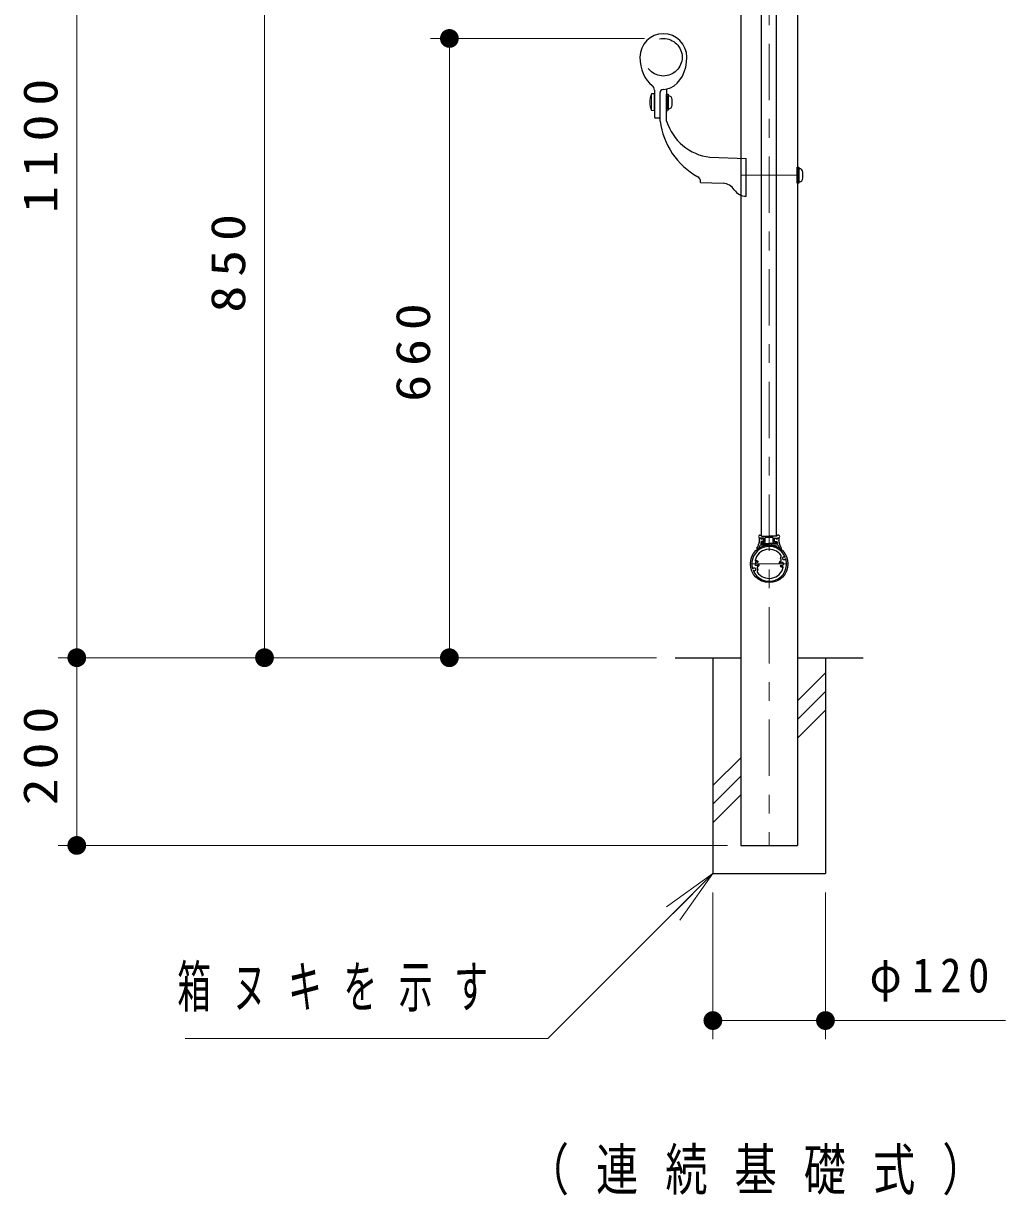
# Model space of a CAD drawing. Units: millimetres on the paper, scale 1:20. Extents: x -365 to 0, y 0 to 257.
# Drawn here: x -130.9 to -78.6, y 61.4 to 123.9 of the extents above; entities that cross this region are included whole.
import ezdxf

# ---------------------------------------------------------------- set-up
doc = ezdxf.new("R2010")
doc.units = ezdxf.units.MM
doc.linetypes.add('USER1', pattern=[4.5, 2.5, -2])
doc.linetypes.add('USER2', pattern=[6, 3, -1, 1, -1])
doc.layers.add('LY_1', color=7, linetype='Continuous', lineweight=25)
doc.styles.add('ＭＳ ゴシック', font='')
doc.styles.get('ＭＳ ゴシック').set_extended_font_data('MS Gothic')

# ---------------------------------------------------------------- blocks, each defined once
blk = doc.blocks.new('filled_dot')
at = {"color": 0, "linetype": 'Continuous', "lineweight": -2, "const_width": 1.25}
blk.add_lwpolyline([(-0.625, 0, 1), (0.625, 0, 1)], format="xyb", close=True, dxfattribs=at)

msp = doc.modelspace()

# ---------------------------------------------------------------- linework, layer by layer
at = {"layer": 'LY_1', "linetype": 'USER2', "lineweight": 13}
for p, q in [((-91.207, 146.784), (-91.207, 80.084)), ((-92.707, 115.784), (-89.407, 115.784)), ((-92.207, 95.084), (-90.207, 95.084))]:
    msp.add_line(p, q, dxfattribs=at)
at = {"layer": 'LY_1', "color": 4}
for p, q in [((-92.719, 146.334), (-92.719, 80.084)), ((-89.694, 146.334), (-89.694, 80.084)), ((-90.566, 95.297), (-90.601, 95.394)), ((-90.576, 95.458), (-90.588, 95.448)), ((-90.415, 95.468), (-90.496, 95.396)), ((-90.462, 95.302), (-90.496, 95.396)), ((-90.354, 95.299), (-90.462, 95.302)), ((-90.402, 95.43), (-90.415, 95.468)), ((-90.356, 95.447), (-90.402, 95.43)), ((-90.322, 95.353), (-90.368, 95.336)), ((-90.368, 95.336), (-90.354, 95.299)), ((-92.092, 94.815), (-92.046, 94.832)), ((-92.06, 94.869), (-91.952, 94.866)), ((-92.046, 94.832), (-92.06, 94.869)), ((-92.058, 94.721), (-92.012, 94.738)), ((-92.012, 94.738), (-91.998, 94.7)), ((-91.998, 94.7), (-91.918, 94.772)), ((-91.952, 94.866), (-91.918, 94.772)), ((-91.848, 94.871), (-91.812, 94.774)), ((-91.837, 94.71), (-91.826, 94.72))]:
    msp.add_line(p, q, dxfattribs=at)
at = {"layer": 'LY_1', "lineweight": 13}
for p, q in [((-128.095, 90.084), (-128.095, 145.084)), ((-118.095, 90.084), (-118.095, 132.571)), ((-97.845, 123.071), (-109.244, 123.071)), ((-108.244, 90.084), (-108.244, 123.071)), ((-97.47, 119.225), (-97.47, 120.118)), ((-97.57, 119.671), (-97.56, 119.671)), ((-97.56, 119.546), (-97.56, 119.796)), ((-97.207, 90.084), (-129.095, 90.084)), ((-128.095, 80.084), (-128.095, 90.084)), ((-89.694, 87.783), (-88.207, 89.271)), ((-89.694, 86.793), (-88.207, 88.281)), ((-89.694, 85.803), (-88.207, 87.291)), ((-94.207, 83.271), (-92.719, 84.758)), ((-94.207, 82.281), (-92.719, 83.768)), ((-94.207, 81.291), (-92.719, 82.778)), ((-93.422, 80.084), (-129.095, 80.084)), ((-96.682, 76.816), (-94.207, 78.584)), ((-94.207, 78.584), (-96.328, 76.463)), ((-94.207, 78.584), (-95.975, 76.109)), ((-94.207, 77.584), (-94.207, 69.755)), ((-88.207, 77.584), (-88.207, 69.755)), ((-78.613, 70.755), (-94.207, 70.755))]:
    msp.add_line(p, q, dxfattribs=at)
at = {"layer": 'LY_1', "color": 70}
for p, q in [((-91.609, 96.559), (-91.609, 143.609)), ((-90.809, 96.559), (-90.809, 143.609))]:
    msp.add_line(p, q, dxfattribs=at)
at = {"layer": 'LY_1'}
for p, q in [((-97.32, 120.121), (-97.47, 120.118)), ((-97.32, 120.325), (-97.32, 118.871)), ((-97.32, 119.221), (-97.32, 120.121)), ((-97.02, 118.671), (-97.02, 120.184)), ((-96.67, 120.376), (-96.67, 119.143)), ((-96.67, 118.671), (-96.67, 120.096)), ((-96.67, 120.096), (-96.59, 120.096)), ((-96.59, 120.096), (-96.59, 119.246)), ((-96.59, 119.321), (-96.59, 120.021)), ((-96.57, 120.021), (-96.59, 120.021)), ((-96.57, 119.321), (-96.59, 119.321)), ((-96.37, 119.521), (-96.37, 119.821)), ((-97.32, 119.221), (-97.47, 119.225)), ((-97.07, 118.821), (-97.27, 118.821)), ((-96.59, 119.246), (-96.67, 119.246)), ((-94.361, 116.745), (-92.433, 116.671)), ((-92.433, 114.671), (-92.433, 116.671)), ((-89.707, 115.359), (-89.707, 116.209)), ((-89.707, 116.209), (-89.627, 116.209)), ((-89.627, 116.209), (-89.627, 115.359)), ((-89.627, 116.169), (-89.627, 115.399)), ((-89.627, 115.434), (-89.627, 116.134)), ((-89.607, 116.134), (-89.627, 116.134)), ((-89.407, 115.634), (-89.407, 115.934)), ((-94.863, 115.401), (-94.863, 115.444)), ((-94.863, 115.401), (-93.667, 115.355)), ((-89.627, 115.359), (-89.707, 115.359)), ((-89.607, 115.434), (-89.627, 115.434)), ((-92.436, 114.821), (-92.433, 114.821)), ((-92.436, 114.671), (-92.433, 114.671)), ((-96.207, 90.084), (-92.719, 90.084)), ((-94.207, 90.084), (-94.207, 78.584)), ((-89.694, 90.084), (-86.207, 90.084)), ((-88.207, 90.084), (-88.207, 78.584)), ((-92.719, 80.084), (-89.694, 80.084)), ((-94.207, 78.584), (-88.207, 78.584))]:
    msp.add_line(p, q, dxfattribs=at)
at = {"layer": 'LY_1', "color": 190}
for p, q in [((-91.709, 96.609), (-91.646, 96.609)), ((-91.491, 96.459), (-91.709, 96.459)), ((-91.683, 96.459), (-91.706, 96.459)), ((-91.634, 96.159), (-91.221, 96.159)), ((-91.621, 96.559), (-91.621, 96.584)), ((-91.621, 96.559), (-91.209, 96.559)), ((-91.526, 96.269), (-91.609, 96.269)), ((-91.584, 96.194), (-91.584, 96.244)), ((-91.516, 96.254), (-91.574, 96.254)), ((-91.471, 96.184), (-91.574, 96.184)), ((-91.516, 96.459), (-91.54, 96.459)), ((-91.501, 96.294), (-91.501, 96.444)), ((-91.491, 96.279), (-91.491, 96.459)), ((-91.421, 96.234), (-91.421, 96.484)), ((-91.221, 96.484), (-91.421, 96.484)), ((-91.221, 96.484), (-91.209, 96.496)), ((-91.221, 96.159), (-91.209, 96.146)), ((-90.796, 96.559), (-91.209, 96.559)), ((-91.196, 96.484), (-91.209, 96.496)), ((-91.196, 96.159), (-91.209, 96.146)), ((-90.996, 96.484), (-91.196, 96.484)), ((-90.784, 96.159), (-91.196, 96.159)), ((-90.996, 96.234), (-90.996, 96.484)), ((-90.946, 96.184), (-90.844, 96.184)), ((-90.926, 96.459), (-90.709, 96.459)), ((-90.926, 96.279), (-90.926, 96.459)), ((-90.916, 96.294), (-90.916, 96.444)), ((-90.901, 96.459), (-90.878, 96.459)), ((-90.901, 96.254), (-90.844, 96.254)), ((-90.891, 96.269), (-90.808, 96.269)), ((-90.834, 96.194), (-90.834, 96.244)), ((-90.796, 96.559), (-90.796, 96.584)), ((-90.709, 96.609), (-90.771, 96.609)), ((-90.735, 96.459), (-90.711, 96.459)), ((-91.847, 95.878), (-91.858, 95.904)), ((-90.739, 96.084), (-91.678, 96.084)), ((-90.57, 95.878), (-90.56, 95.904))]:
    msp.add_line(p, q, dxfattribs=at)
at = {"layer": 'LY_1', "color": 190, "linetype": 'USER1', "lineweight": 13}
for p, q in [((-91.371, 96.484), (-91.371, 96.559)), ((-91.371, 96.159), (-91.321, 96.109)), ((-91.046, 96.159), (-91.096, 96.109)), ((-91.046, 96.484), (-91.046, 96.559)), ((-91.321, 96.109), (-91.321, 96.084)), ((-91.096, 96.084), (-91.096, 96.109))]:
    msp.add_line(p, q, dxfattribs=at)
at = {"layer": 'LY_1'}
for points in [[(-98.095, 122.071), (-98.083, 121.842), (-98.05, 121.617), (-97.995, 121.4), (-97.919, 121.196), (-97.824, 121.006), (-97.711, 120.837), (-97.582, 120.689), (-97.441, 120.566)], [(-96.845, 120.359), (-96.649, 120.38), (-96.458, 120.443), (-96.277, 120.545), (-96.11, 120.686), (-95.961, 120.86), (-95.833, 121.065), (-95.731, 121.294), (-95.656, 121.542), (-95.61, 121.804), (-95.595, 122.071)]]:
    msp.add_lwpolyline(points, dxfattribs=at)
at = {"layer": 'LY_1', "lineweight": 13}
msp.add_lwpolyline([(-94.207, 78.584), (-103, 69.791), (-122.33, 69.791)], dxfattribs=at)
at = {"layer": 'LY_1', "linetype": 'USER1'}
msp.add_circle((-96.845, 122.071), 1, dxfattribs=at)
at = {"layer": 'LY_1', "color": 21}
msp.add_circle((-91.207, 95.084), 1, dxfattribs=at)
at = {"layer": 'LY_1'}
for centre, radius, start, end in [((-96.845, 122.071), 1.25, 0, 180), ((-97.62, 120.325), 0.3, 0, 53.37802), ((-96.525, 119.671), 1.045, 154.72879, 205.27121), ((-96.845, 120.184), 0.175, 93, 180), ((-96.57, 119.821), 0.2, 0, 90), ((-96.57, 119.521), 0.2, 270, 0), ((-97.27, 118.871), 0.05, 180, 270), ((-97.07, 118.871), 0.05, 270, 0), ((-93.053, 119.191), 4, 187.45879, 240.66396), ((-94.04, 119.476), 2.75, 197.01523, 263.29478), ((-95.163, 115.444), 0.3, 0, 60.1063), ((-89.607, 115.934), 0.2, 0, 90), ((-89.607, 115.634), 0.2, 270, 0), ((-93.695, 114.606), 0.75, 32.95359, 87.81581), ((-92.436, 115.421), 0.75, 212.95359, 270)]:
    msp.add_arc(centre, radius, start, end, dxfattribs=at)
at = {"layer": 'LY_1', "color": 190}
for centre, radius, start, end in [((-91.69, 96.534), 0.0813, 126.8699, 233.1301), ((-91.81, 96.194), 0.0708, 310.35801, 21.64199), ((-91.73, 96.226), 0.015, 135.27761, 201.64199), ((-91.791, 96.286), 0.0708, 315.27762, 26.56159), ((-91.709, 96.559), 0.05, 90, 126.8699), ((-91.709, 96.509), 0.05, 233.1301, 270), ((-92.871, 96.459), 1.15, 353.37941, 359.26227), ((-91.714, 96.325), 0.015, 173.37941, 206.56159), ((-91.706, 96.444), 0.015, 90, 179.26227), ((-91.683, 96.444), 0.015, 20.00519, 90), ((-91.611, 96.47), 0.061, 200.00519, 339.99481), ((-91.634, 96.174), 0.015, 167.03185, 270), ((-92.871, 96.459), 1.255, 347.03185, 350.33026), ((-91.646, 96.584), 0.025, 0, 90), ((-91.609, 96.244), 0.025, 90, 170.33026), ((-91.574, 96.244), 0.01, 90, 180), ((-91.574, 96.194), 0.01, 180, 270), ((-91.54, 96.444), 0.015, 90, 159.99481), ((-91.526, 96.294), 0.025, 270, 0), ((-91.516, 96.444), 0.015, 0, 90), ((-91.516, 96.279), 0.025, 270, 0), ((-91.471, 96.234), 0.05, 270, 0), ((-90.946, 96.234), 0.05, 180, 270), ((-90.901, 96.279), 0.025, 180, 270), ((-90.901, 96.444), 0.015, 90, 180), ((-90.891, 96.294), 0.025, 180, 270), ((-90.878, 96.444), 0.015, 20.00519, 90), ((-90.806, 96.47), 0.061, 200.00519, 339.99481), ((-90.844, 96.244), 0.01, 0, 90), ((-90.844, 96.194), 0.01, 270, 0), ((-90.808, 96.244), 0.025, 9.66974, 90), ((-90.771, 96.584), 0.025, 90, 180), ((-90.784, 96.174), 0.015, 270, 12.96815), ((-89.546, 96.459), 1.255, 189.66974, 192.96815), ((-90.735, 96.444), 0.015, 90, 159.99481), ((-90.711, 96.444), 0.015, 0.73773, 90), ((-90.709, 96.559), 0.05, 53.1301, 90), ((-90.709, 96.509), 0.05, 270, 306.8699), ((-90.627, 96.286), 0.0708, 153.43841, 224.72239), ((-89.546, 96.459), 1.15, 180.73773, 186.62059), ((-90.703, 96.325), 0.015, 333.43841, 6.62059), ((-90.608, 96.194), 0.0708, 158.35801, 229.64199), ((-90.727, 96.534), 0.0813, 306.8699, 53.1301), ((-90.688, 96.226), 0.015, 338.35801, 44.72238), ((-91.844, 95.91), 0.015, 151.88144, 201.69615), ((-92.871, 96.459), 1.15, 331.88144, 338.62059), ((-91.833, 95.884), 0.015, 201.69615, 307.98449), ((-91.209, 95.084), 1, 123.22458, 127.98449), ((-91.786, 96.034), 0.015, 125.43841, 158.62059), ((-91.836, 96.104), 0.0708, 305.43841, 16.72238), ((-91.754, 96.129), 0.015, 130.35801, 196.72239), ((-91.765, 95.933), 0.015, 303.22458, 334.57529), ((-92.871, 96.459), 1.24, 334.57529, 341.89515), ((-91.678, 96.069), 0.015, 90, 161.89515), ((-90.739, 96.069), 0.015, 18.10486, 90), ((-89.546, 96.459), 1.24, 198.10485, 205.42471), ((-90.653, 95.933), 0.015, 205.42471, 236.77542), ((-91.209, 95.084), 1, 52.01551, 56.77542), ((-90.663, 96.129), 0.015, 343.27762, 49.64199), ((-90.581, 96.104), 0.0708, 163.27761, 234.56159), ((-90.631, 96.034), 0.015, 21.37941, 54.56159), ((-89.546, 96.459), 1.15, 201.37941, 208.11856), ((-90.584, 95.884), 0.015, 232.01551, 338.30385), ((-90.574, 95.91), 0.015, 338.30385, 28.11856)]:
    msp.add_arc(centre, radius, start, end, dxfattribs=at)
at = {"layer": 'LY_1', "color": 4}
for centre, radius, start, end in [((-91.207, 95.084), 0.925, 23.09858, 196.90142), ((-91.207, 95.084), 0.775, 34.5586, 166.1279), ((-91.207, 95.084), 0.925, 203.09858, 16.90142), ((-91.882, 95.084), 0.0875, 67.4576, 332.5424), ((-91.935, 95.264), 0.025, 166.1279, 286.45925), ((-91.882, 95.084), 0.163, 67.4576, 106.45925), ((-91.801, 94.888), 0.05, 112.50632, 200), ((-91.834, 95.199), 0.0375, 247.4576, 67.4576), ((-91.882, 95.084), 0.163, 292.50631, 332.5424), ((-91.771, 95.026), 0.0375, 332.5424, 152.5424), ((-90.643, 95.142), 0.0375, 152.5424, 332.5424), ((-90.532, 95.084), 0.163, 112.50632, 152.5424), ((-90.58, 94.969), 0.0375, 67.4576, 247.4576), ((-90.532, 95.084), 0.0875, 247.4576, 152.5424), ((-90.554, 95.411), 0.05, 131.80141, 200), ((-90.613, 95.28), 0.05, 292.50631, 20), ((-90.532, 95.084), 0.163, 247.4576, 286.45925), ((-90.61, 95.495), 0.05, 311.80141, 34.5586), ((-90.479, 94.904), 0.025, 346.1279, 106.45925), ((-91.804, 94.673), 0.05, 131.80141, 214.5586), ((-91.207, 95.084), 0.775, 214.5586, 346.1279), ((-91.859, 94.757), 0.05, 311.80141, 20)]:
    msp.add_arc(centre, radius, start, end, dxfattribs=at)

# ---------------------------------------------------------------- block references
at = {"layer": 'LY_1', "lineweight": 13, "xscale": 0.4, "yscale": 0.4}
for p, rotation in [((-108.244, 123.071), 270), ((-128.095, 90.084), 270), ((-128.095, 90.084), 90), ((-118.095, 90.084), 90), ((-108.244, 90.084), 90), ((-128.095, 80.084), 90), ((-88.207, 70.755), 180)]:
    msp.add_blockref('filled_dot', p, dxfattribs=dict(at, rotation=rotation))
msp.add_blockref('filled_dot', (-94.207, 70.755), dxfattribs=at)

# ---------------------------------------------------------------- texts
at = {"layer": 'LY_1', "char_height": 1.833, "attachment_point": 8, "rotation": 90, "style": 'ＭＳ ゴシック'}
for s, insert in [('\\T1.33;\\W1.15;1100', (-129.095, 117.584)), ('\\T1.33;\\W1.15;850', (-119.095, 111.328)), ('\\T1.33;\\W1.15;660', (-109.244, 106.578)), ('\\T1.33;\\W1.15;200', (-129.095, 85.084))]:
    msp.add_mtext(s, dxfattribs=dict(at, insert=insert))
at = {"layer": 'LY_1', "style": 'ＭＳ ゴシック'}
for s, insert, char_height, attachment_point in [('\\T1.64;\\W0.6;箱ヌキを示す', (-122.746, 72.441), 2.199, 4), ('\\T1.33;\\W0.9;φ120', (-82.483, 71.755), 1.833, 8), ('\\T1.64;\\W0.75;（連続基礎式）', (-91.207, 62.676), 2.199, 5)]:
    msp.add_mtext(s, dxfattribs=dict(at, insert=insert, char_height=char_height, attachment_point=attachment_point))

doc.saveas('drawing.dxf')
